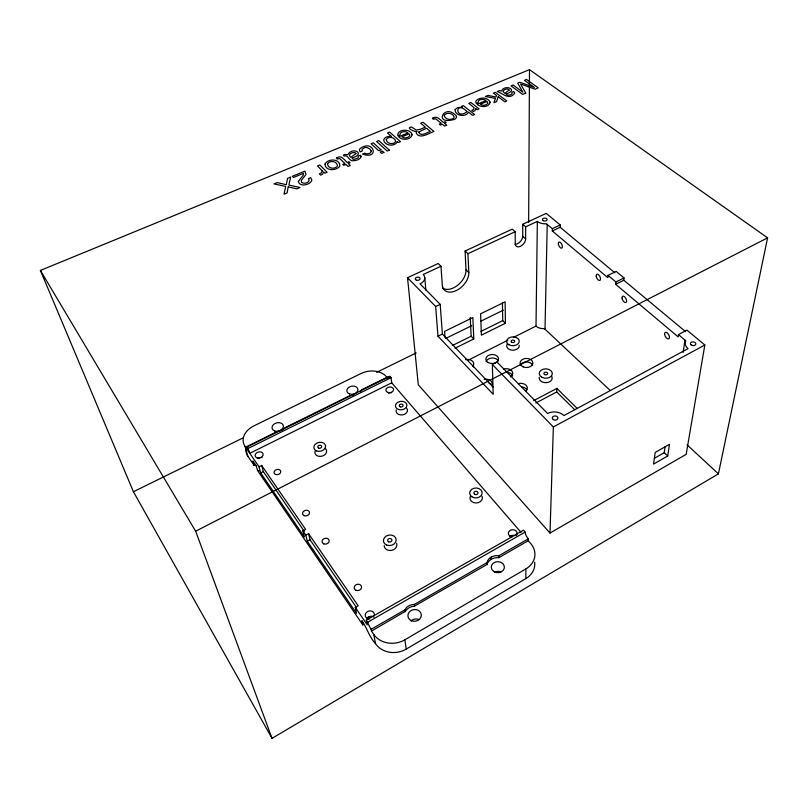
<?xml version="1.0" encoding="UTF-8"?>
<svg xmlns="http://www.w3.org/2000/svg" width="808" height="808" viewBox="0 0 808 808"><rect width="100%" height="100%" fill="white"/><g stroke="black" fill="none" stroke-linecap="round" stroke-linejoin="round"><path stroke-width="1.21" d="M514.969 244.289A6.424 4 -48.9 0 0 522.715 236.38L522.726 224.281L546.248 213.363L560.237 224.977L560.166 227.27L614.969 272.892M442.42 287.951A15.887 10.231 -46.1 0 0 457.429 285.456A15.887 10.231 -46.1 0 0 466.004 269.832L465.085 251.025L512.242 229.139L515.181 231.704L515.251 243.814A6.434 3.99 -48.9 0 0 520.453 246.299A6.434 3.99 -48.9 0 0 525.644 238.936L525.675 226.826L522.726 224.281M361.984 620.797C367.135 628.149 369.145 636.835 375.528 643.683A22.301 19.584 -12.1 0 0 406.252 649.077L525.846 578.609L525.887 568.893A21.725 18.069 2.1 0 0 530.795 543.643L528.26 540.714L528.27 538.845A5.474 1.838 59.9 0 1 525.129 532.068L523.493 530.179L366.276 620.059L367.206 624.816L355.298 607.414L358.176 605.788L308.565 533.654L305.798 535.128L307.293 541.198L356.51 613.322L355.298 607.414M528.644 222.261L529.492 69.65L40.4 270.438L133.411 491.729L272.033 738.35L718.413 473.852L767.6 237.855L529.492 69.65M513.444 337.441L536.007 326.109L537.35 221.392A9.716 6.04 -0.6 0 0 546.289 223.766L552.369 228.674L552.318 230.967L607.848 277.71L608.02 275.387L616.13 271.367L624.018 277.912L623.806 280.245L685.568 331.634M610.212 390.466L545.006 329.199L547.228 224.351M549.995 533.058L553.359 426.957L492.355 364.529L497.061 362.136L547.642 413.524A11.696 8.716 2.4 0 1 563.933 415.565L688.052 348.662A11.363 7.686 7.3 0 1 685.82 340.936L678.498 334.562L686.891 330.098L704.839 344.996L686.174 454.328L549.995 533.058L418.302 384.81L407.535 277.72L438.168 263.509L440.966 266.246L442.289 285.032A15.938 10.221 -46.1 0 0 456.237 290.597A15.938 10.221 -46.1 0 0 468.812 272.518L467.933 253.692L465.085 251.025M574.69 409.676L556.742 391.951L556.864 388.406L533.674 400.647M678.498 334.562L678.165 336.896L615.686 284.315L615.878 281.992L608.02 275.387M654.45 458.257L664.226 452.662L665.085 446.814M683.114 352.45L684.992 340.017M667.711 455.975L669.489 444.289L655.187 452.46L653.571 464.095L667.711 455.975L664.226 452.662M375.528 643.683L373.761 634.391L371.488 631.078L405.313 611.363A10.625 9.252 -8.8 0 1 414.282 606.192L486.881 564.56C486.365 558.52 493.375 554.712 498.778 555.823L528.27 538.845M486.881 564.56C488.446 559.732 493.991 557.166 498.829 557.682L528.26 540.714M405.182 611.656C404.313 607.04 410.494 604.424 414.403 604.404L486.81 562.721M360.429 391.557L361.671 389.799L387.931 376.821A4.666 1.404 63.7 0 0 389.062 377.77M373.761 634.391A22.574 19.685 -11.8 0 0 404.848 639.805L525.887 568.893M371.488 631.078L371.155 629.301L404.919 609.868M366.276 620.059L367.741 622.2L525.129 532.068M553.359 426.957L704.839 344.996M307.293 541.198L310.03 539.734L308.565 533.654M302.889 530.876L305.646 529.412L261.641 465.428L258.994 466.751L260.701 472.933L304.394 536.956L302.889 530.876L305.798 535.128M535.835 403.02L556.742 391.951M272.033 738.35L195.657 531.21L767.6 237.855M260.701 472.933L263.327 471.599L261.641 465.428M615.686 284.315L623.806 280.245M468.327 360.095L507.808 340.269M615.878 281.992L624.018 277.912M247.359 446.824L389.9 376.356L391.052 377.679L391.698 382.81L249.793 453.318L247.359 446.824A4.888 0.798 63.6 0 1 246.147 446.895L246.672 448.763M248.379 448.309L391.052 377.679M454.985 348.268L473.801 338.936L472.852 317.584L444.602 331.381L445.056 337.633M505.434 323.25L481.396 335.169L480.598 313.807L505.111 301.839L505.434 323.25L502.728 320.625L502.414 302.99M246.147 446.895L276.528 431.876L281.891 430.23L284.931 427.725L349.803 395.668L353.409 395.233M452.359 345.521L471.145 336.229L470.266 317.403M480.911 331.411L502.728 320.625M133.411 491.729L243.137 437.865M376.629 372.347L416.231 352.914M445.642 338.481L471.66 325.705M480.709 321.261L503.334 310.161M492.355 364.529L493.193 394.294L437.976 336.209L442.39 334.058L440.198 304.343L420.059 283.871A10.09 6.656 -5.5 0 0 423.251 274.488L440.966 266.246M437.976 336.209L435.663 306.515L440.198 304.343M552.369 228.674L560.237 224.977M552.318 230.967L560.166 227.27M467.933 253.692L515.181 231.704M525.675 226.826L537.35 221.392M252.954 461.085L256.348 466.065M256.207 465.984L257.55 470.347A7.838 5.878 -16 0 0 259.358 470.832M544.158 328.604L545.006 329.199M522.715 236.38L525.644 238.936M687.022 444.824L718.413 473.852M466.004 269.832L468.812 272.518M556.864 388.406L577.245 408.464M471.145 336.229L473.801 338.936M407.535 277.72L435.663 306.515M442.39 334.058L493.446 387.396M387.547 378.013L386.285 376.558A18.645 13.473 -8.4 0 0 361.095 373.488L253.914 425.866A19.503 14.332 -15.1 0 0 245.006 446.319L247.824 456.197L254.156 465.378A7.838 5.878 -16 0 1 254.56 463.802M391.698 382.81L521.009 532.331M490.254 557.773L491.325 559.237L491.244 556.975M263.327 471.599L304.303 531.381M310.03 539.734L356.55 607.596M245.006 446.319L258.994 466.751M257.409 470.276L362.802 624.867A8.868 7.696 -14.5 0 1 363.105 622.847M40.4 270.438L195.657 531.21M252.965 461.227L254.167 465.519M362.014 620.968L362.832 625.049M404.848 639.805L406.252 649.077M405.05 609.555L405.313 611.363M414.403 604.404L414.635 606.202M424.786 277.7L425.856 290.203M498.778 555.823L498.829 557.682M247.824 456.197A19.311 14.302 -15.3 0 1 245.996 449.006M534.674 562.186A21.483 17.998 2.4 0 1 525.846 578.609M510.121 536.603A8.464 6.979 1.9 0 1 512.272 536.26M367.196 617.898A8.868 7.696 -14.5 0 1 371.569 616.585M411.05 620.978A6.656 5.838 -8.9 0 1 418.999 619.544M494.425 572.337A6.494 5.494 1.2 0 1 500.869 571.913M258.055 458.55A4.06 3.03 -15.9 0 1 261.954 457.49M388.517 393.233A3.848 2.808 -7.4 0 1 391.405 392.749M512.03 536.896A4.404 3.606 1.6 0 1 508.626 532.088A4.404 3.606 1.6 0 1 514.959 530.23A4.404 3.606 1.6 0 1 516.171 535.684M509.474 536.573A4.383 3.606 1.8 0 1 514.656 535.664M369.832 618.948A4.626 3.99 -14.2 0 1 365.256 614.878A4.626 3.99 -14.2 0 1 370.599 610.929A4.626 3.99 -14.2 0 1 374.256 615.676M366.882 618.484A4.595 3.969 -14.3 0 1 374.033 617.191M406.656 408.202A5.737 4.252 -6.9 0 1 402.657 414.868A5.737 4.252 -6.9 0 1 396.233 409.969M482.033 496.304A6.212 4.959 -1.9 0 1 475.791 502.97A6.212 4.959 -1.9 0 1 470.599 495.89M396.637 543.42A6.383 5.262 -9.6 0 1 391.456 550.4A6.383 5.262 -9.6 0 1 384.174 545.622M325.018 448.339A5.919 4.474 -12.4 0 1 325.473 454.106A5.919 4.474 -12.4 0 1 318.14 456.116A5.919 4.474 -12.4 0 1 315.16 451.046M389.9 376.356A4.666 1.404 63.7 0 1 389.9 377.296M371.155 629.301A5.777 1.06 61.6 0 1 367.741 622.2M503.707 369.104A6.444 4.636 -0.9 0 1 511.797 370.882A6.444 4.636 -0.9 0 1 510.333 376.922M518.473 383.618A6.545 4.767 0 0 1 526.089 385.305A6.545 4.767 0 0 1 525.836 391.092M484.144 379.326A6.484 4.717 -2 0 1 492.062 384.962M551.733 376.336A6.514 4.697 1.2 0 1 546.41 382.679A6.514 4.697 1.2 0 1 539.239 377.225M519.231 345.309A6.302 4.424 -0.8 0 1 511.908 350.157A6.302 4.424 -0.8 0 1 507.252 343.966M472.973 365.943A6.373 4.575 -3 0 1 473.66 367.014M486.093 361.792A6.323 4.515 -1.7 0 1 491.799 358.035A6.323 4.515 -1.7 0 1 498.253 360.913M520.372 365.155A6.383 4.565 0.1 0 1 526.685 361.944A6.383 4.565 0.1 0 1 532.684 365.469M489.153 383.245A6.454 4.717 -1.9 0 1 492.163 386.052M507.04 372.256A6.424 4.636 -0.9 0 1 512.686 376.104M465.519 359.681A6.403 4.585 -3.1 0 1 472.296 361.035A6.403 4.585 -3.1 0 1 472.943 366.075M521.837 386.911A6.525 4.767 0 0 1 526.866 389.921M545.299 328.462A8.868 6.08 0.4 0 1 536.007 326.109M371.236 151.025C371.114 153.934 366.68 154.56 364.63 153.177L362.469 154.076C379.891 160.267 373.952 138.653 360.257 148.46A5.222 3.01 -6.8 0 0 359.479 150.399L360.126 151.884L362.277 150.985L362.065 149.298L364.64 147.652A3.141 1.808 -6.8 0 1 367.145 147.581L369.902 149.015L371.236 151.025M298.334 181.396C299.616 187.416 310.373 184.992 311.888 180.174L310.696 177.679L308.353 178.659L309.222 180.336C308.393 183.234 303.727 184.123 301.515 182.254L301.283 180.487L306.02 174.417L304.899 171.124L292.365 176.316L293.496 177.487L303.485 173.346L303.172 175.346L298.334 181.396M409.656 134.795L409.636 135.754C408.141 138.289 404.151 138.522 401.919 136.825L409.03 133.865L409.656 134.795M490.143 102.242C489.082 107.585 480.487 107.626 477.094 104.272L485.992 100.576C483.992 98.606 477.538 98.849 478.185 102.525L476.175 103.353L475.791 101.232C479.013 96.778 487.84 96.92 490.143 102.242M386.224 139.622C386.588 143.834 393.88 145.268 395.718 141.41C395.152 137.249 388.143 135.764 386.224 139.622M456.5 116.312L456.459 117.14A6.131 3.434 -4.2 0 1 454.601 119.311C432.341 126.048 444.723 101.899 456.5 116.312M444.238 115.271L444.218 115.827C445.44 119.311 450.127 120.453 453.106 118.493A3.394 1.899 -4.2 0 0 454.106 116.978C452.965 113.019 446.642 111.948 444.238 115.271M322.22 170.932L321.503 172.781L319.342 173.841L320.645 175.154L322.564 174.215L323.685 171.902L324.957 173.175L327.129 172.266L319.796 164.973L317.524 165.903L322.22 170.932M509.121 90.031L504.838 93.364L503.01 91.516L504.263 89.829L506.111 89.072L507.949 89.092L509.121 90.031M325.018 164.054C324.988 170.145 333.593 170.892 337.633 168.094A6.373 3.717 -7.9 0 0 339.835 165.721C339.916 158.398 327.705 158.429 325.018 164.054M361.186 156.54C360.035 159.974 355.025 161.075 351.722 160.681C348.793 160.105 347.43 154.106 344.259 156.065L343.339 155.186L344.753 154.429L347.945 154.671C351.995 146.43 366.418 153.611 352.197 157.913L352.389 158.833L354.146 159.388L358.116 157.944L358.348 156.106L360.429 155.237L361.186 156.54M412.12 134.714C410.817 140.127 402.101 140.612 398.657 136.825L408.04 132.936C405.939 130.734 399.516 131.209 399.92 134.966L397.809 135.845C396.738 128.987 410.636 128.189 412.12 134.714M466.873 111.433L466.812 111.948C454.55 120.463 455.076 99.647 466.873 111.433M327.553 163.6C327.341 167.822 333.159 169.468 336.209 167.185A3.535 2.06 -7.9 0 0 337.441 165.529C336.835 161.014 330.007 160.136 327.553 163.6M288.193 186.88L287.113 192.91L284.012 194.203L285.668 186.426L274.013 183.901L277.215 182.578L286.315 184.689L287.567 178.295L290.648 177.023L288.87 185.093L300.051 187.496L296.829 188.84L288.193 186.88M506.212 93.89C506.566 96.485 513.777 94.799 511.868 92.253L513.736 91.476L514.726 93.152C509.363 100.838 502.364 93.011 497.223 91.546L499.485 90.597L501.596 91.062C504.424 83.8 519.11 89.809 506.212 93.89M355.924 153.581L350.874 157.308L349.44 155.782L350.046 153.985L352.005 152.752L354.884 152.5L355.924 153.581M416.463 132.28L416.241 133.088C419.837 139.865 429.381 132.825 433.977 131.482L423.038 122.271L420.695 123.24L425.351 127.169L419.998 129.391L416.231 130.027L411.535 127.028C405.182 127.533 414.373 132.108 417.059 131.482L416.463 132.28M475.75 109.141L474.973 110.666L473.266 111.514L471.801 110.353L473.73 109.403L474.144 107.757L468.822 103.333L470.872 102.485L479.083 108.908L477.124 109.726L475.7 108.605L475.75 109.141M455.146 109.545C454.439 115.908 466.166 117.615 468.478 112.12L472.589 115.372L474.599 114.534L463.317 105.616L461.419 106.393L462.459 107.222L457.581 107.676L455.146 109.545M397.304 141.612C394.981 147.096 384.568 145.955 383.659 139.925C384.578 136.815 388.618 136.077 391.425 136.471L387.497 132.987L389.658 132.108L400.455 141.642L398.344 142.531L397.304 141.612M498.183 96.778L496.536 101.626L493.941 102.717L495.435 98.414L485.386 96.485L487.971 95.415L495.9 97.031L496.516 95.516L493.405 93.172L495.334 92.365L506.818 101.01L504.879 101.828L498.183 96.778M418.928 131.926L418.756 132.31C420.716 137.128 427.513 132.249 430.331 131.381L426.584 128.209L418.928 131.926M487.79 103.222C486.386 105.737 482.477 105.747 480.295 104.252L487.032 101.455L487.79 103.222M433.017 118.018L432.361 118.412L433.421 119.291L435.573 118.725L441.269 123.301L439.259 124.129L440.37 125.048L442.37 124.22L444.632 126.088L446.774 125.19L444.501 123.331L446.198 122.624L445.087 121.705L443.39 122.412C440.522 120.311 437.098 115.241 433.017 118.018M337.067 157.701L336.36 158.116L337.34 159.065L339.602 158.479L344.905 163.438L342.764 164.327L343.794 165.317L345.935 164.428L348.036 166.458L350.308 165.509L348.208 163.479L350.016 162.721L348.985 161.731L347.177 162.489C344.551 160.034 341.249 154.742 337.067 157.701M383.861 152.439L381.618 153.379L380.144 152.025L382.376 151.096L383.861 152.439M389.355 150.137L387.163 151.056L376.599 141.481L378.77 140.572L389.355 150.137M525.776 93.082L522.645 94.395L511.05 85.87L513.141 85.012L522.867 92.183L517.706 83.113L519.877 82.224L534.34 87.395L524.442 80.335L526.523 79.467L538.229 87.87L535.088 89.193L520.554 83.971L525.776 93.082M380.942 149.783L378.71 150.712L371.094 143.753L373.316 142.834L380.942 149.783M257.863 458.055A4.08 3.03 -15.8 0 0 263.085 453.904A4.08 3.03 -15.8 0 0 256.5 452.985A4.08 3.03 -15.8 0 0 257.863 458.055M387.88 392.415A3.868 2.818 -7.4 0 0 393.587 389.547A3.868 2.818 -7.4 0 0 387.759 387.527A3.868 2.818 -7.4 0 0 387.88 392.415M398.435 409.474A5.767 4.262 -6.8 0 0 406.919 405.151A5.767 4.262 -6.8 0 0 398.172 402.091A5.767 4.262 -6.8 0 0 398.435 409.474M400.253 406.858A1.919 1.424 -6.8 0 0 403.091 405.424A1.919 1.424 -6.8 0 0 400.172 404.394A1.919 1.424 -6.8 0 0 400.253 406.858M316.645 450.935A5.949 4.474 -12.3 0 0 325.604 446.37A5.949 4.474 -12.3 0 0 316.908 443.087A5.949 4.474 -12.3 0 0 316.645 450.935M318.695 448.157A1.98 1.495 -12.3 0 0 321.685 446.642A1.98 1.495 -12.3 0 0 318.786 445.541A1.98 1.495 -12.3 0 0 318.695 448.157M386.699 545.087A6.424 5.272 -9.6 0 0 396.173 539.835A6.424 5.272 -9.6 0 0 386.476 535.926A6.424 5.272 -9.6 0 0 386.699 545.087M388.749 541.865A2.141 1.757 -9.6 0 0 391.91 540.118A2.141 1.757 -9.6 0 0 388.688 538.805A2.141 1.757 -9.6 0 0 388.749 541.865M471.842 496.769A6.242 4.969 -1.9 0 0 482.053 493.809A6.242 4.969 -1.9 0 0 473.872 488.284A6.242 4.969 -1.9 0 0 471.842 496.769M474.559 494.213A2.081 1.656 -1.9 0 0 477.962 493.234A2.081 1.656 -1.9 0 0 475.235 491.385A2.081 1.656 -1.9 0 0 474.559 494.213M411.464 620.726A6.737 5.868 -8.8 0 0 421.321 614.959A6.737 5.868 -8.8 0 0 411.05 610.555A6.737 5.868 -8.8 0 0 411.464 620.726M274.609 430.916A5.797 4.242 -14 0 0 283.426 426.543A5.797 4.242 -14 0 0 275.114 423.422A5.797 4.242 -14 0 0 274.609 430.916M275.568 474.447A3.414 2.586 -15.4 0 0 280.76 471.801A3.414 2.586 -15.4 0 0 275.881 469.872A3.414 2.586 -15.4 0 0 275.568 474.447M304.182 515.655A3.525 2.777 -15.2 0 0 309.514 512.838A3.525 2.777 -15.2 0 0 304.394 510.757A3.525 2.777 -15.2 0 0 304.182 515.655M323.766 543.845A3.606 2.919 -14.9 0 0 329.179 540.916A3.606 2.919 -14.9 0 0 323.907 538.724A3.606 2.919 -14.9 0 0 323.766 543.845M356.025 590.295A3.737 3.151 -14.1 0 0 361.58 587.163A3.737 3.151 -14.1 0 0 356.035 584.78A3.737 3.151 -14.1 0 0 356.025 590.295M349.551 393.93A5.616 4.07 -9.4 0 0 357.954 389.759A5.616 4.07 -9.4 0 0 349.601 386.84A5.616 4.07 -9.4 0 0 349.551 393.93M493.617 571.387A6.565 5.525 0.9 0 0 504.303 568.165A6.565 5.525 0.9 0 0 495.597 561.974A6.565 5.525 0.9 0 0 493.617 571.387M523.109 366.852A6.413 4.565 0 0 0 532.896 363.105A6.413 4.565 0 0 0 523.453 358.944A6.413 4.565 0 0 0 523.109 366.852M488.113 362.509A6.353 4.515 -1.8 0 0 498.455 359.701A6.353 4.515 -1.8 0 0 490.062 354.773A6.353 4.515 -1.8 0 0 488.113 362.509M508.909 344.764A6.323 4.424 -0.9 0 0 519.17 341.996A6.323 4.424 -0.9 0 0 510.717 337.189A6.323 4.424 -0.9 0 0 508.909 344.764M511.777 342.289A1.808 1.262 -0.9 0 0 514.706 341.501A1.808 1.262 -0.9 0 0 512.302 340.118A1.808 1.262 -0.9 0 0 511.777 342.289M541.724 377.185A6.545 4.697 1.2 0 0 552.258 374.286A6.545 4.697 1.2 0 0 543.36 369.155A6.545 4.697 1.2 0 0 541.724 377.185M416.534 280.224A2.424 1.596 -5.4 0 0 420.079 278.568A2.424 1.596 -5.4 0 0 416.383 277.457A2.424 1.596 -5.4 0 0 416.534 280.224M544.612 374.559A1.869 1.343 1.2 0 0 547.622 373.74A1.869 1.343 1.2 0 0 545.087 372.266A1.869 1.343 1.2 0 0 544.612 374.559M543.299 220.685A2.333 1.454 -0.6 0 0 547.067 219.746A2.333 1.454 -0.6 0 0 543.905 218.19A2.333 1.454 -0.6 0 0 543.299 220.685M553.369 419.635A2.798 2.081 2.4 0 0 557.874 418.372A2.798 2.081 2.4 0 0 554.056 416.08A2.798 2.081 2.4 0 0 553.369 419.635M691.113 344.824A2.727 1.848 7.2 0 0 695.708 344.491A2.727 1.848 7.2 0 0 692.587 341.885A2.727 1.848 7.2 0 0 691.113 344.824M558.389 244.097A3.323 1.606 65.2 0 0 561.722 248.117A3.323 1.606 65.2 0 0 560.964 243.056A3.323 1.606 65.2 0 0 558.389 244.097M596.223 276.225A3.434 1.717 63.8 0 0 599.748 280.457A3.434 1.717 63.8 0 0 599.092 275.306A3.434 1.717 63.8 0 0 596.223 276.225M622.069 298.172A3.515 1.798 62.7 0 0 625.735 302.546A3.515 1.798 62.7 0 0 625.139 297.354A3.515 1.798 62.7 0 0 622.069 298.172M664.59 334.27A3.656 1.929 60.8 0 0 668.489 338.895A3.656 1.929 60.8 0 0 668.004 333.623A3.656 1.929 60.8 0 0 664.59 334.27"/></g></svg>
